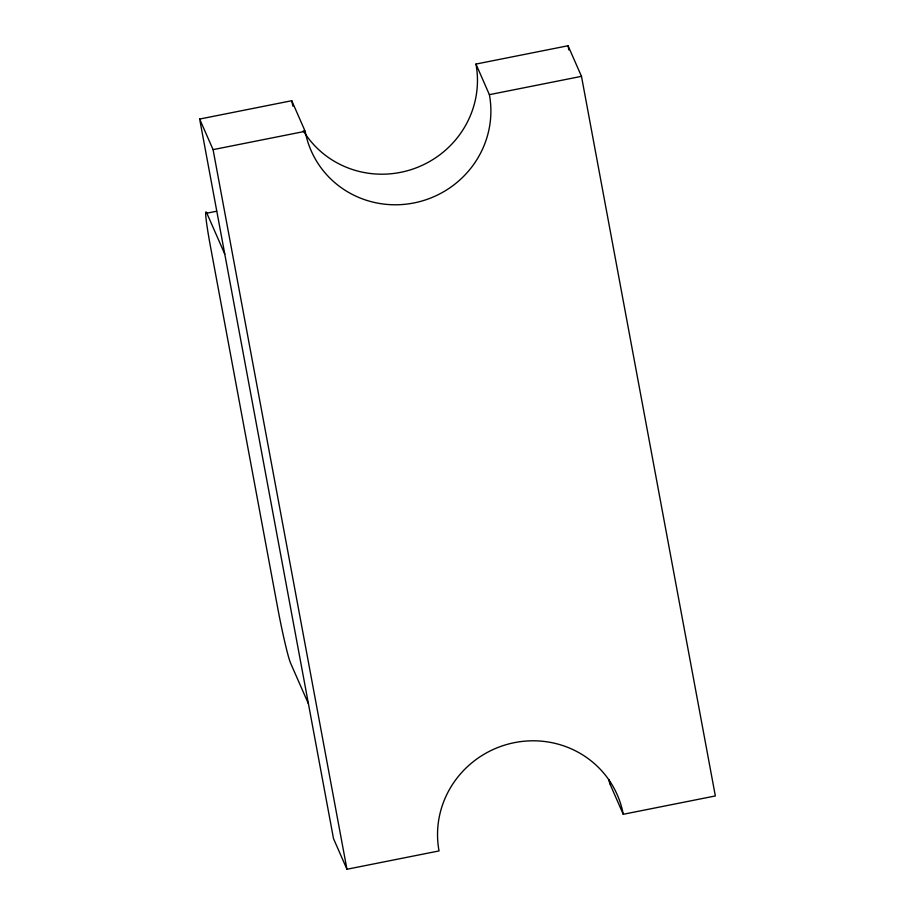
<?xml version="1.0" encoding="UTF-8"?>
<svg xmlns="http://www.w3.org/2000/svg" width="915" height="915" viewBox="0 0 915 915"><rect width="100%" height="100%" fill="white"/><g stroke="black" fill="none" stroke-linecap="round" stroke-linejoin="round"><path stroke-width="1.37" d="M199.653 119.053L291.748 100.719L305.175 131.314A94.039 91.363 -23.7 0 0 414.015 202.936A94.039 91.363 -23.7 0 0 489.388 94.668L581.482 76.345L715.347 795.947L623.252 814.281A94.039 91.363 -23.7 0 0 514.413 742.648A94.039 91.363 -23.7 0 0 439.04 850.927L346.945 869.25L333.518 838.655L199.653 119.053L213.081 149.637L346.945 869.25M303.265 130.765A94.039 91.363 -23.7 0 0 416.542 167.719A94.039 91.363 -23.7 0 0 475.96 64.073L568.055 45.75L581.482 76.345M213.081 149.637L305.175 131.314M308.412 703.738L290.512 662.952A47.02 2.471 78.7 0 1 277.668 607.777L210.736 247.965A47.02 2.471 78.7 0 1 206.847 213.195L216.649 211.239M475.96 64.073L489.388 94.668M608.955 779.58A94.039 91.363 -23.7 0 1 609.825 783.686L623.252 814.281M206.847 213.195L224.747 253.981M568.055 45.75L568.844 49.97M609.299 780.872L609.825 783.686M292.949 106.197A94.039 91.363 -23.7 0 1 291.748 100.719"/></g></svg>
